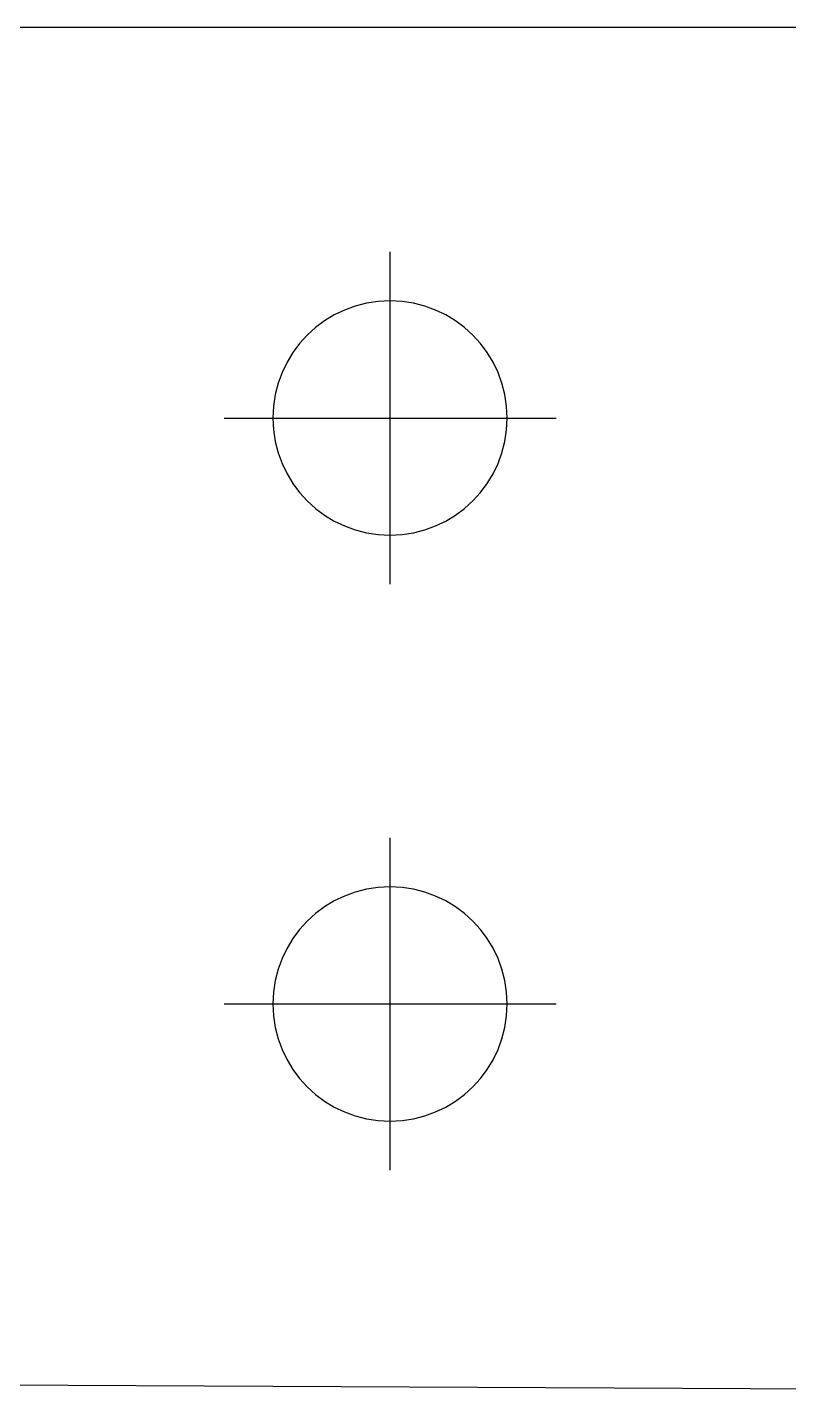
# Model space of a CAD drawing. Extents: x -668440 to 1010955, y -1678500 to 210463.
# Drawn here: x -392045 to -391266, y -898079 to -896679 of the extents above; entities that cross this region are included whole.
import ezdxf

# ---------------------------------------------------------------- set-up
doc = ezdxf.new("R2010")
doc.units = 0
doc.header["$MEASUREMENT"] = 0
doc.layers.get('0').update_dxf_attribs({"color": 3, "linetype": 'CONTINUOUS'})
for name, color, linetype in [('BOLT', 4, 'CONTINUOUS'), ('C400-R25-6M22_d', 7, 'CONTINUOUS'), ('chole', 7, 'CONTINUOUS'), ('cwr_d', 7, 'CONTINUOUS')]:
    doc.layers.add(name, color=color, linetype=linetype)

# ---------------------------------------------------------------- blocks, each defined once
blk = doc.blocks.new('剛接合部C1Y')
at = {"layer": 'BOLT'}
for p, q in [((-206237.2444, -394349.59222), (-206237.2444, -394315.59222)), ((-206237.2444, -394349.59222), (-206237.2444, -394315.59222)), ((-206237.2444, -394349.59222), (-206237.2444, -394315.59222)), ((-206254.2444, -394332.59222), (-206220.2444, -394332.59222)), ((-206254.2444, -394332.59222), (-206220.2444, -394332.59222)), ((-206254.2444, -394332.59222), (-206220.2444, -394332.59222)), ((-206237.2444, -394332.59222), (-206237.2444, -394332.59222)), ((-206237.2444, -394409.59222), (-206237.2444, -394375.59222)), ((-206237.2444, -394409.59222), (-206237.2444, -394375.59222)), ((-206237.2444, -394409.59222), (-206237.2444, -394375.59222)), ((-206254.2444, -394392.59222), (-206220.2444, -394392.59222)), ((-206254.2444, -394392.59222), (-206220.2444, -394392.59222)), ((-206254.2444, -394392.59222), (-206220.2444, -394392.59222)), ((-206237.2444, -394392.59222), (-206237.2444, -394392.59222))]:
    blk.add_line(p, q, dxfattribs=at)
at = {"layer": 'C400-R25-6M22_d'}
for p, q in [((-206077.2444, -394292.59222), (-206277.2444, -394292.59222)), ((-206277.2444, -394431.59222), (-206077.2444, -394432.59222))]:
    blk.add_line(p, q, dxfattribs=at)
at = {"layer": 'C400-R25-6M22_d', "extrusion": (0, 6.12323e-17, -1)}
for centre in [(206237.2444, -394332.59222), (206237.2444, -394392.59222)]:
    blk.add_circle(centre, 12, dxfattribs=at)
at = {"layer": 'chole', "extrusion": (0, 6.12323e-17, -1)}
for centre in [(206237.2444, -394332.59222), (206237.2444, -394392.59222)]:
    blk.add_circle(centre, 12, dxfattribs=at)
at = {"layer": 'cwr_d', "extrusion": (0, 6.12323e-17, -1)}
for centre in [(206237.2444, -394332.59222), (206237.2444, -394392.59222)]:
    blk.add_circle(centre, 12, dxfattribs=at)

msp = doc.modelspace()

# ---------------------------------------------------------------- block references
at = {"xscale": 10, "yscale": 10, "zscale": 10}
msp.add_blockref('剛接合部C1Y', (1670698.6842, 3046247.35843, 5600), dxfattribs=at)

doc.saveas('drawing.dxf')
